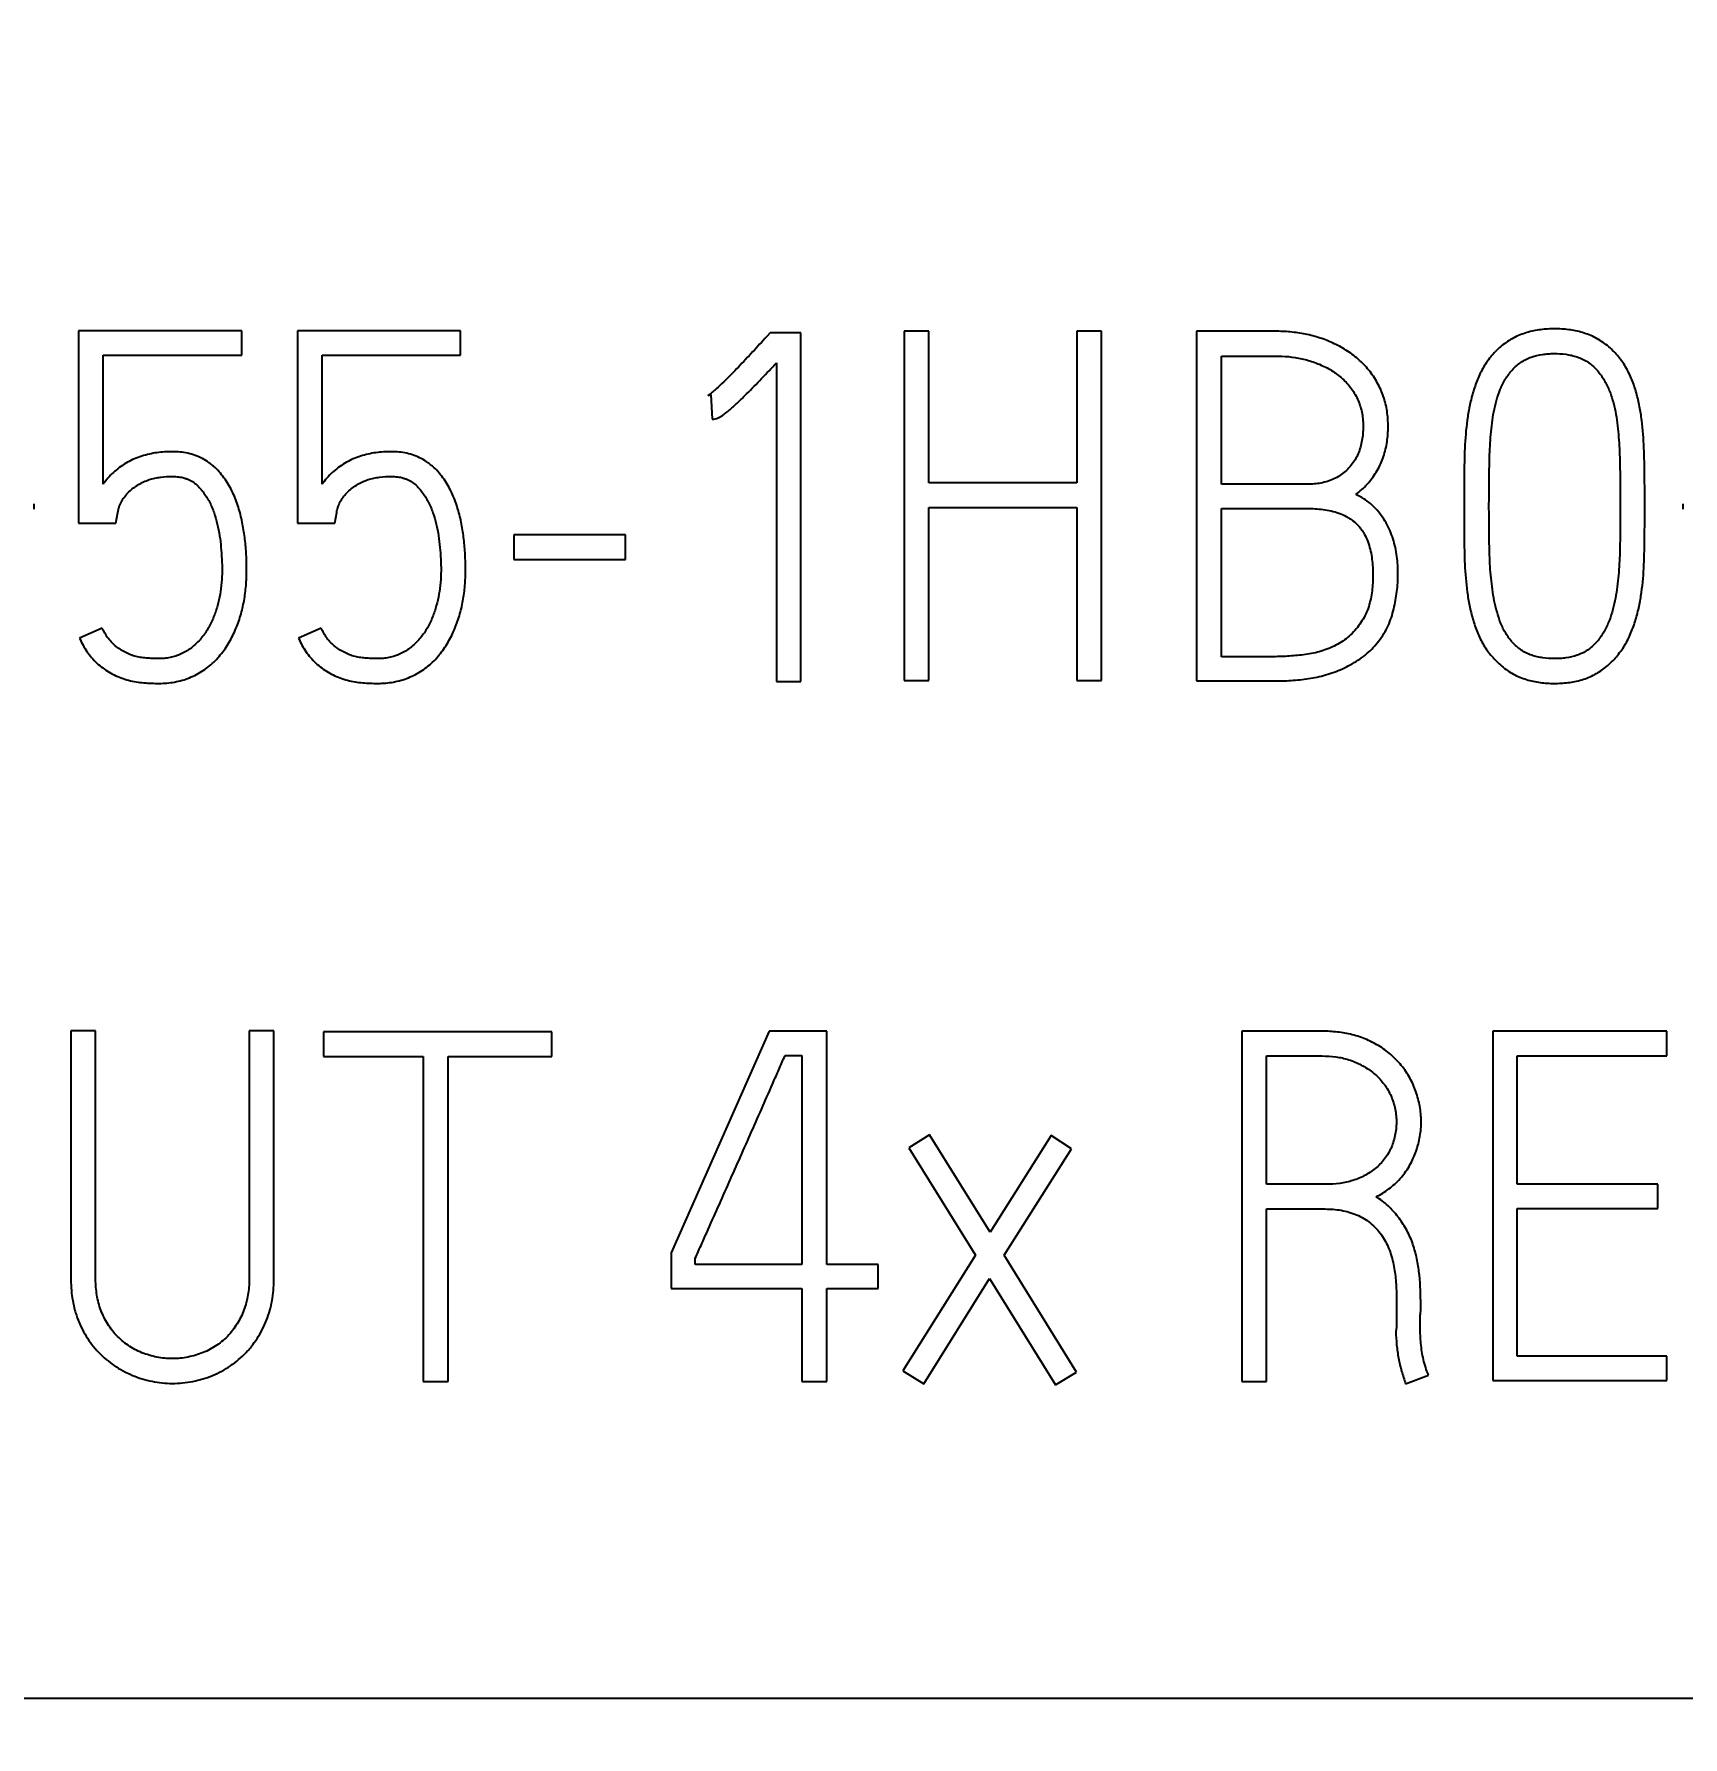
# Model space of a CAD drawing. Extents: x 0 to 420, y 0 to 297.
# Drawn here: x 130.28 to 137.81, y 165.87 to 173.65 of the extents above; entities that cross this region are included whole.
import ezdxf

# ---------------------------------------------------------------- set-up
doc = ezdxf.new("R2010")
doc.units = 0
doc.header["$LTSCALE"] = 23.1
for name, color, linetype in [('10000_FRONT', 7, 'CONTINUOUS'), ('10100_DIM_FRONT', 7, 'CONTINUOUS'), ('10500_FRONT_LABELING', 7, 'CONTINUOUS')]:
    doc.layers.add(name, color=color, linetype=linetype)
doc.styles.get("Standard").update_dxf_attribs({"font": 'txt', "width": 0.8})
doc.dimstyles.new('DIMSTYLE_1', dxfattribs={"dimtxt": 3.5, "dimasz": 3.5, "dimexe": 0.18, "dimexo": 0.0625, "dimgap": 0.09, "dimtad": 1, "dimtxsty": 'STANDARD', "dimcen": 0.09, "dimazin": 3, "dimtp": 0.05, "dimtm": 0.05, "dimtfac": 1, "dimtofl": 0, "dimtmove": 0, "dimatfit": 3, "dimtolj": 1})

# ---------------------------------------------------------------- blocks, each defined once
blk = doc.blocks.new('*D0')
at = {"layer": '10100_DIM_FRONT', "linetype": 'CONTINUOUS'}
for p, q in [((145.579763, 188.190376), (145.579763, 132.165384)), ((110.079763, 145.840376), (110.079763, 132.165384)), ((110.079763, 134.165384), (127.829763, 134.165384)), ((145.579763, 134.165384), (127.829763, 134.165384))]:
    blk.add_line(p, q, dxfattribs=at)
for points in [[(113.579763, 134.665384), (110.079763, 134.165384), (113.579763, 133.665384)], [(142.079763, 133.665384), (145.579763, 134.165384), (142.079763, 134.665384)]]:
    blk.add_solid(points, dxfattribs=at)
at = {"layer": '10100_DIM_FRONT', "linetype": 'CONTINUOUS', "width": 0.678571}
blk.add_text('35,5', height=3.5, dxfattribs=at).set_placement((123.999105, 135.040384))
blk = doc.blocks.new('*D1')
at = {"layer": '10100_DIM_FRONT', "linetype": 'CONTINUOUS'}
for p, q in [((145.5798, 188.1904), (145.5798, 123.9566)), ((102.0798, 147.7414), (102.0798, 123.9566)), ((102.0798, 125.9566), (123.8298, 125.9566)), ((145.5798, 125.9566), (123.8298, 125.9566))]:
    blk.add_line(p, q, dxfattribs=at)
for points in [[(105.5798, 126.4566), (102.0798, 125.9566), (105.5798, 125.4566)], [(142.0798, 125.4566), (145.5798, 125.9566), (142.0798, 126.4566)]]:
    blk.add_solid(points, dxfattribs=at)
at = {"layer": '10100_DIM_FRONT', "linetype": 'CONTINUOUS', "width": 0.696429}
blk.add_text('43,5', height=3.5, dxfattribs=at).set_placement((119.7965, 126.8316))

msp = doc.modelspace()

# ---------------------------------------------------------------- linework, layer by layer
at = {"layer": '10000_FRONT', "color": 7, "linetype": 'CONTINUOUS'}
msp.add_line((110.0798, 166.0439), (145.5798, 166.0439), dxfattribs=at)
at = {"layer": '10500_FRONT_LABELING', "color": 7, "linetype": 'CONTINUOUS'}
for p, q in [((130.4817, 172.2914), (130.4817, 171.4126)), ((131.2266, 172.2914), (130.4817, 172.2914)), ((131.2266, 172.1804), (131.2266, 172.2914)), ((131.4816, 172.2914), (131.4816, 171.4126)), ((132.2265, 172.2914), (131.4816, 172.2914)), ((132.2265, 172.1804), (132.2265, 172.2914)), ((133.6402, 172.2825), (133.6245, 172.2647)), ((133.7811, 172.2825), (133.6402, 172.2825)), ((133.7811, 170.6892), (133.7811, 172.2825)), ((134.2531, 172.2892), (134.2531, 170.6936)), ((134.3649, 172.2892), (134.2531, 172.2892)), ((134.3649, 171.5968), (134.3649, 172.2892)), ((135.0405, 172.2892), (135.0405, 171.5968)), ((135.1546, 172.2892), (135.0405, 172.2892)), ((135.1546, 170.6936), (135.1546, 172.2892)), ((135.5885, 172.2892), (135.5885, 170.6914)), ((135.9464, 172.2892), (135.5885, 172.2892)), ((130.5935, 171.5901), (130.5935, 172.1804)), ((130.5935, 172.1804), (131.2266, 172.1804)), ((131.5934, 171.5901), (131.5934, 172.1804)), ((131.5934, 172.1804), (132.2265, 172.1804)), ((135.7026, 171.5901), (135.7026, 172.176)), ((135.7026, 172.176), (135.9464, 172.176)), ((133.6693, 172.1449), (133.6693, 170.6892)), ((133.3561, 171.9962), (133.3695, 172.0007)), ((133.3695, 172.0007), (133.3762, 171.8875)), ((135.0405, 171.5968), (134.3649, 171.5968)), ((136.0941, 171.5901), (135.7026, 171.5901)), ((130.2781, 171.477), (130.2781, 171.5014)), ((134.3649, 170.6936), (134.3649, 171.4836)), ((134.3649, 171.4836), (135.0405, 171.4836)), ((135.0405, 171.4836), (135.0405, 170.6936)), ((135.7026, 170.8023), (135.7026, 171.4792)), ((135.7026, 171.4792), (136.0941, 171.4792)), ((136.8099, 171.5014), (136.8099, 171.477)), ((136.9239, 171.477), (136.9239, 171.5014)), ((137.5234, 171.5014), (137.5234, 171.477)), ((137.6353, 171.477), (137.6353, 171.5014)), ((137.8098, 171.5014), (137.8098, 171.477)), ((130.4817, 171.4126), (130.6517, 171.4126)), ((130.6517, 171.4126), (130.6606, 171.4614)), ((131.4816, 171.4126), (131.6516, 171.4126)), ((131.6516, 171.4126), (131.6605, 171.4614)), ((132.4703, 171.3593), (132.4703, 171.2462)), ((132.9803, 171.3593), (132.4703, 171.3593)), ((132.9803, 171.2462), (132.9803, 171.3593)), ((132.4703, 171.2462), (132.9803, 171.2462)), ((130.5891, 170.9333), (130.4862, 170.8867)), ((131.589, 170.9333), (131.4861, 170.8867)), ((135.9397, 170.8023), (135.7026, 170.8023)), ((133.6693, 170.6892), (133.7811, 170.6892)), ((134.2531, 170.6936), (134.3649, 170.6936)), ((135.0405, 170.6936), (135.1546, 170.6936)), ((135.5885, 170.6914), (135.9397, 170.6914)), ((130.4461, 169.0936), (130.4461, 167.9663)), ((130.559, 169.0936), (130.4461, 169.0936)), ((130.559, 167.9663), (130.559, 169.0936)), ((131.2611, 169.0936), (131.2611, 167.9663)), ((131.374, 169.0936), (131.2611, 169.0936)), ((131.374, 167.9663), (131.374, 169.0936)), ((131.5999, 169.0892), (131.5999, 168.976)), ((132.643, 169.0892), (131.5999, 169.0892)), ((132.643, 168.976), (132.643, 169.0892)), ((133.6352, 169.0914), (133.1879, 168.0794)), ((133.8988, 169.0914), (133.6352, 169.0914)), ((133.8988, 168.0262), (133.8988, 169.0914)), ((135.7946, 169.0914), (135.7946, 167.4914)), ((136.1622, 169.0914), (135.7946, 169.0914)), ((136.9418, 169.0914), (136.9418, 167.4958)), ((137.7369, 169.0914), (136.9418, 169.0914)), ((137.7369, 168.9782), (137.7369, 169.0914)), ((131.5999, 168.976), (132.0562, 168.976)), ((132.0562, 168.976), (132.0562, 167.4914)), ((132.1691, 167.4914), (132.1691, 168.976)), ((132.1691, 168.976), (132.643, 168.976)), ((133.7083, 168.9804), (133.7858, 168.9804)), ((133.7858, 168.9804), (133.7858, 168.0262)), ((135.9075, 168.3923), (135.9075, 168.9782)), ((135.9075, 168.9782), (136.1622, 168.9782)), ((137.0525, 168.3923), (137.0525, 168.9782)), ((137.0525, 168.9782), (137.7369, 168.9782)), ((134.3683, 168.6187), (134.2731, 168.5588)), ((134.6451, 168.1727), (134.3683, 168.6187)), ((134.9242, 168.6143), (134.6451, 168.1727)), ((135.0172, 168.5543), (134.9242, 168.6143)), ((134.2731, 168.5588), (134.5787, 168.0684)), ((134.7094, 168.0684), (135.0172, 168.5543)), ((136.1799, 168.3923), (135.9075, 168.3923)), ((137.6948, 168.3923), (137.0525, 168.3923)), ((137.6948, 168.2814), (137.6948, 168.3923)), ((135.9075, 167.4914), (135.9075, 168.2792)), ((135.9075, 168.2792), (136.1755, 168.2792)), ((137.0525, 167.6068), (137.0525, 168.2814)), ((137.0525, 168.2814), (137.6948, 168.2814)), ((133.1879, 168.0794), (133.1879, 167.9152)), ((133.2986, 168.0262), (133.2986, 168.055)), ((134.5787, 168.0684), (134.2465, 167.5402)), ((135.0394, 167.5335), (134.7094, 168.0684)), ((133.7858, 168.0262), (133.2986, 168.0262)), ((134.1335, 168.0262), (133.8988, 168.0262)), ((134.1335, 167.9152), (134.1335, 168.0262)), ((134.3417, 167.4803), (134.6429, 167.9618)), ((134.6429, 167.9618), (134.9441, 167.4758)), ((133.1879, 167.9152), (133.7858, 167.9152)), ((133.7858, 167.9152), (133.7858, 167.4914)), ((133.8988, 167.4914), (133.8988, 167.9152)), ((133.8988, 167.9152), (134.1335, 167.9152)), ((136.5011, 167.8797), (136.5011, 167.7399)), ((136.6118, 167.8132), (136.6118, 167.8575)), ((136.5011, 167.7399), (136.4988, 167.7199)), ((137.7369, 167.6068), (137.0525, 167.6068)), ((137.7369, 167.4958), (137.7369, 167.6068)), ((134.2465, 167.5402), (134.3417, 167.4803)), ((134.9441, 167.4758), (135.0394, 167.5335)), ((136.5431, 167.4803), (136.6472, 167.5202)), ((136.9418, 167.4958), (137.7369, 167.4958)), ((132.0562, 167.4914), (132.1691, 167.4914)), ((133.7858, 167.4914), (133.8988, 167.4914)), ((135.7946, 167.4914), (135.9075, 167.4914))]:
    msp.add_line(p, q, dxfattribs=at)
for points, knots in [([(133.6245, 172.2647), (133.614, 172.2529), (133.6032, 172.2413), (133.5817, 172.218), (133.571, 172.2063), (133.5387, 172.1715), (133.517, 172.1484), (133.4732, 172.1026), (133.4512, 172.0798), (133.4169, 172.0469), (133.4053, 172.0361), (133.3874, 172.0206), (133.3814, 172.0154), (133.3691, 172.0054), (133.3629, 172.0005), (133.3561, 171.9962)], [0, 0, 0, 0, 0.125, 0.125, 0.25, 0.25, 0.5, 0.5, 0.75, 0.75, 0.875, 0.875, 0.9375, 0.9375, 1, 1, 1, 1]), ([(136.3155, 171.5435), (136.3345, 171.5574), (136.3517, 171.5729), (136.3751, 171.5986), (136.3825, 171.6075), (136.3964, 171.6262), (136.403, 171.636), (136.4211, 171.6659), (136.4311, 171.6867), (136.443, 171.7194), (136.4465, 171.7306), (136.4524, 171.7533), (136.4548, 171.7647), (136.4606, 171.7989), (136.4626, 171.8219), (136.4633, 171.8567), (136.4631, 171.8683), (136.4619, 171.8916), (136.4609, 171.9032), (136.4564, 171.9377), (136.4515, 171.9601), (136.4412, 171.993), (136.4372, 172.0039), (136.4283, 172.0253), (136.4233, 172.036), (136.407, 172.0669), (136.3945, 172.0864), (136.3733, 172.1138), (136.3659, 172.1227), (136.3501, 172.1398), (136.3417, 172.148), (136.3158, 172.1716), (136.2974, 172.1857), (136.2683, 172.2047), (136.2583, 172.2107), (136.2379, 172.2221), (136.2275, 172.2274), (136.1959, 172.2423), (136.1744, 172.2508), (136.1306, 172.2652), (136.1083, 172.2712), (136.0628, 172.2805), (136.0395, 172.2838), (135.9931, 172.2881), (135.9698, 172.2892), (135.9464, 172.2892)], [0, 0, 0, 0, 0.0625, 0.0625, 0.09375, 0.09375, 0.125, 0.125, 0.1875, 0.1875, 0.21875, 0.21875, 0.25, 0.25, 0.3125, 0.3125, 0.34375, 0.34375, 0.375, 0.375, 0.4375, 0.4375, 0.46875, 0.46875, 0.5, 0.5, 0.5625, 0.5625, 0.59375, 0.59375, 0.625, 0.625, 0.6875, 0.6875, 0.71875, 0.71875, 0.75, 0.75, 0.8125, 0.8125, 0.875, 0.875, 0.9375, 0.9375, 1, 1, 1, 1]), ([(137.6353, 171.5014), (137.6353, 171.5437), (137.635, 171.5861), (137.6341, 171.6708), (137.6336, 171.7131), (137.6302, 171.7976), (137.6269, 171.8398), (137.619, 171.9027), (137.6158, 171.9237), (137.6078, 171.9654), (137.6029, 171.9862), (137.591, 172.0277), (137.5842, 172.0481), (137.5682, 172.0879), (137.5589, 172.1072), (137.5423, 172.1351), (137.5363, 172.1442), (137.5238, 172.1616), (137.5172, 172.1701), (137.4965, 172.1945), (137.4813, 172.2096), (137.4562, 172.2301), (137.4474, 172.2366), (137.4294, 172.2485), (137.4202, 172.2539), (137.3918, 172.2688), (137.3719, 172.2767), (137.3408, 172.286), (137.3303, 172.2887), (137.3092, 172.2931), (137.2986, 172.2949), (137.2667, 172.299), (137.2453, 172.3002), (137.2023, 172.3003), (137.1806, 172.299), (137.138, 172.2935), (137.1171, 172.2892), (137.0759, 172.2769), (137.0556, 172.2688), (137.0176, 172.2489), (136.9997, 172.237), (136.9746, 172.2166), (136.9665, 172.2093), (136.9512, 172.1942), (136.9439, 172.1863), (136.9301, 172.1699), (136.9235, 172.1615), (136.9109, 172.144), (136.905, 172.1349), (136.8884, 172.1071), (136.8792, 172.0878), (136.8632, 172.0483), (136.8564, 172.028), (136.8444, 171.9869), (136.8392, 171.966), (136.8307, 171.9241), (136.8273, 171.9032), (136.8186, 171.8401), (136.8151, 171.7979), (136.8115, 171.7134), (136.8111, 171.671), (136.8101, 171.5862), (136.8099, 171.5438), (136.8099, 171.5014)], [0, 0, 0, 0, 0.0625, 0.0625, 0.125, 0.125, 0.1875, 0.1875, 0.21875, 0.21875, 0.25, 0.25, 0.28125, 0.28125, 0.3125, 0.3125, 0.328125, 0.328125, 0.34375, 0.34375, 0.375, 0.375, 0.390625, 0.390625, 0.40625, 0.40625, 0.4375, 0.4375, 0.453125, 0.453125, 0.46875, 0.46875, 0.5, 0.5, 0.53125, 0.53125, 0.5625, 0.5625, 0.59375, 0.59375, 0.625, 0.625, 0.640625, 0.640625, 0.65625, 0.65625, 0.671875, 0.671875, 0.6875, 0.6875, 0.71875, 0.71875, 0.75, 0.75, 0.78125, 0.78125, 0.8125, 0.8125, 0.875, 0.875, 0.9375, 0.9375, 1, 1, 1, 1]), ([(135.9464, 172.176), (135.9879, 172.176), (136.0288, 172.1723), (136.0888, 172.1592), (136.1085, 172.1535), (136.1378, 172.143), (136.1475, 172.1391), (136.1665, 172.1307), (136.1758, 172.1262), (136.203, 172.1116), (136.2204, 172.1004), (136.245, 172.0811), (136.2529, 172.0743), (136.2679, 172.06), (136.275, 172.0525), (136.2883, 172.0368), (136.2946, 172.0285), (136.3062, 172.0113), (136.3116, 172.0023), (136.3261, 171.9749), (136.3337, 171.9557), (136.3417, 171.9257), (136.3439, 171.9154), (136.347, 171.8949), (136.348, 171.8846), (136.3491, 171.864), (136.3492, 171.8537), (136.3487, 171.8331), (136.348, 171.8228), (136.3457, 171.8022), (136.3441, 171.7919), (136.3399, 171.7716), (136.3347, 171.7516), (136.3272, 171.7323), (136.3185, 171.7134), (136.3135, 171.7042), (136.3023, 171.6868), (136.2962, 171.6785), (136.2827, 171.6628), (136.2753, 171.6553), (136.2519, 171.6347), (136.2346, 171.6233), (136.1967, 171.6057), (136.1768, 171.5996), (136.1461, 171.5937), (136.1357, 171.5923), (136.1149, 171.5905), (136.1045, 171.5901), (136.0941, 171.5901)], [0, 0, 0, 0, 0.125, 0.125, 0.1875, 0.1875, 0.21875, 0.21875, 0.25, 0.25, 0.3125, 0.3125, 0.34375, 0.34375, 0.375, 0.375, 0.40625, 0.40625, 0.4375, 0.4375, 0.5, 0.5, 0.53125, 0.53125, 0.5625, 0.5625, 0.59375, 0.59375, 0.625, 0.625, 0.65625, 0.65625, 0.6875, 0.71875, 0.71875, 0.75, 0.75, 0.78125, 0.78125, 0.8125, 0.8125, 0.875, 0.875, 0.9375, 0.9375, 0.96875, 0.96875, 1, 1, 1, 1]), ([(136.9239, 171.5014), (136.9239, 171.5365), (136.9241, 171.5716), (136.9249, 171.6418), (136.9254, 171.6769), (136.927, 171.7295), (136.9277, 171.747), (136.9297, 171.7821), (136.9309, 171.7996), (136.934, 171.8346), (136.9357, 171.8521), (136.9401, 171.887), (136.9427, 171.9044), (136.9492, 171.9388), (136.9531, 171.9558), (136.9625, 171.9894), (136.9678, 172.006), (136.9777, 172.0304), (136.9813, 172.0384), (136.9892, 172.0543), (136.9935, 172.0621), (137.0075, 172.0847), (137.018, 172.0989), (137.036, 172.1186), (137.0423, 172.1249), (137.0556, 172.1366), (137.0625, 172.1421), (137.0769, 172.152), (137.0845, 172.1565), (137.1004, 172.1645), (137.1087, 172.168), (137.1338, 172.1768), (137.151, 172.1807), (137.1773, 172.1846), (137.1862, 172.1855), (137.204, 172.1867), (137.2128, 172.187), (137.2393, 172.1871), (137.2569, 172.1862), (137.2831, 172.1826), (137.2918, 172.1811), (137.3091, 172.1771), (137.3178, 172.1747), (137.3431, 172.1662), (137.3592, 172.1587), (137.3818, 172.1442), (137.3891, 172.1388), (137.4026, 172.1273), (137.4089, 172.1212), (137.4208, 172.108), (137.4263, 172.101), (137.4369, 172.0865), (137.4419, 172.0791), (137.4559, 172.0566), (137.4639, 172.0408), (137.4777, 172.0082), (137.4836, 171.9913), (137.4936, 171.9572), (137.4977, 171.9401), (137.5045, 171.9056), (137.5071, 171.8882), (137.5115, 171.8534), (137.5133, 171.8359), (137.5163, 171.8009), (137.5176, 171.7834), (137.5196, 171.7483), (137.5203, 171.7306), (137.5219, 171.6777), (137.5224, 171.6425), (137.5232, 171.5719), (137.5234, 171.5366), (137.5234, 171.5014)], [0, 0, 0, 0, 0.0625, 0.0625, 0.125, 0.125, 0.15625, 0.15625, 0.1875, 0.1875, 0.21875, 0.21875, 0.25, 0.25, 0.28125, 0.28125, 0.3125, 0.3125, 0.328125, 0.328125, 0.34375, 0.34375, 0.375, 0.375, 0.390625, 0.390625, 0.40625, 0.40625, 0.421875, 0.421875, 0.4375, 0.4375, 0.46875, 0.46875, 0.484375, 0.484375, 0.5, 0.5, 0.53125, 0.53125, 0.546875, 0.546875, 0.5625, 0.5625, 0.59375, 0.59375, 0.609375, 0.609375, 0.625, 0.625, 0.640625, 0.640625, 0.65625, 0.65625, 0.6875, 0.6875, 0.71875, 0.71875, 0.75, 0.75, 0.78125, 0.78125, 0.8125, 0.8125, 0.84375, 0.84375, 0.875, 0.875, 0.9375, 0.9375, 1, 1, 1, 1]), ([(133.3762, 171.8875), (133.3804, 171.8875), (133.3845, 171.8882), (133.3926, 171.8899), (133.3966, 171.8908), (133.4045, 171.8937), (133.4082, 171.8955), (133.4153, 171.8995), (133.4188, 171.9018), (133.429, 171.9088), (133.4355, 171.9138), (133.4484, 171.9241), (133.4547, 171.9294), (133.4732, 171.9456), (133.4853, 171.9568), (133.5091, 171.9795), (133.5209, 171.991), (133.5558, 172.0258), (133.5787, 172.0494), (133.6242, 172.097), (133.6468, 172.1209), (133.6693, 172.1449)], [0, 0, 0, 0, 0.03125, 0.03125, 0.0625, 0.0625, 0.09375, 0.09375, 0.125, 0.125, 0.1875, 0.1875, 0.25, 0.25, 0.375, 0.375, 0.5, 0.5, 0.75, 0.75, 1, 1, 1, 1]), ([(130.4862, 170.8867), (130.4961, 170.8655), (130.507, 170.8451), (130.5263, 170.8164), (130.5332, 170.8072), (130.5483, 170.7896), (130.5564, 170.7812), (130.5738, 170.7653), (130.5828, 170.7579), (130.6016, 170.7442), (130.6112, 170.7377), (130.6311, 170.7257), (130.6414, 170.7202), (130.6627, 170.7104), (130.6737, 170.7061), (130.6959, 170.6987), (130.7072, 170.6955), (130.7298, 170.6899), (130.7413, 170.6876), (130.7645, 170.6844), (130.7763, 170.6834), (130.7998, 170.6819), (130.8116, 170.6813), (130.8351, 170.6804), (130.8468, 170.6801), (130.8702, 170.6807), (130.8819, 170.6815), (130.9053, 170.6841), (130.917, 170.6859), (130.9403, 170.6908), (130.9518, 170.6938), (130.9855, 170.7044), (131.0071, 170.7137), (131.0381, 170.731), (131.0483, 170.7373), (131.0676, 170.7509), (131.0769, 170.7581), (131.0947, 170.7735), (131.1032, 170.7816), (131.1194, 170.7988), (131.1272, 170.8078), (131.1492, 170.8357), (131.1621, 170.8554), (131.1849, 170.8963), (131.1949, 170.9176), (131.208, 170.9505), (131.2121, 170.9617), (131.2195, 170.984), (131.2228, 170.9953), (131.2319, 171.0292), (131.2366, 171.052), (131.2437, 171.0983), (131.2461, 171.1216), (131.2487, 171.1687), (131.2491, 171.1923), (131.2487, 171.2393), (131.247, 171.2861), (131.2424, 171.3327), (131.2362, 171.3792), (131.2323, 171.4023), (131.2223, 171.4484), (131.2161, 171.4714), (131.2012, 171.5162), (131.1925, 171.5381), (131.1768, 171.57), (131.1711, 171.5804), (131.159, 171.6007), (131.1526, 171.6105), (131.1319, 171.6389), (131.1163, 171.6565), (131.0939, 171.676), (131.0892, 171.6798), (131.0798, 171.687), (131.0749, 171.6905), (131.0602, 171.7003), (131.0499, 171.7061), (131.0286, 171.7164), (131.0174, 171.721), (130.9948, 171.7283), (130.9833, 171.7311), (130.96, 171.7354), (130.9482, 171.7369), (130.9245, 171.7386), (130.9126, 171.739), (130.8889, 171.7386), (130.8771, 171.738), (130.8537, 171.7361), (130.842, 171.7348), (130.8187, 171.7311), (130.8072, 171.7288), (130.7841, 171.7231), (130.7726, 171.7198), (130.7501, 171.7121), (130.7391, 171.7077), (130.7177, 171.6977), (130.7073, 171.6921), (130.6871, 171.6799), (130.6772, 171.6733), (130.658, 171.659), (130.649, 171.6514), (130.6317, 171.6353), (130.6234, 171.6269), (130.6078, 171.6092), (130.6004, 171.5999), (130.5935, 171.5901)], [0, 0, 0, 0, 0.03125, 0.03125, 0.046875, 0.046875, 0.0625, 0.0625, 0.078125, 0.078125, 0.09375, 0.09375, 0.109375, 0.109375, 0.125, 0.125, 0.140625, 0.140625, 0.15625, 0.15625, 0.171875, 0.171875, 0.1875, 0.1875, 0.203125, 0.203125, 0.21875, 0.21875, 0.234375, 0.234375, 0.25, 0.25, 0.28125, 0.28125, 0.296875, 0.296875, 0.3125, 0.3125, 0.328125, 0.328125, 0.34375, 0.34375, 0.375, 0.375, 0.40625, 0.40625, 0.421875, 0.421875, 0.4375, 0.4375, 0.46875, 0.46875, 0.5, 0.5, 0.53125, 0.53125, 0.5625, 0.59375, 0.59375, 0.625, 0.625, 0.65625, 0.65625, 0.6875, 0.6875, 0.703125, 0.703125, 0.71875, 0.71875, 0.75, 0.75, 0.757812, 0.757812, 0.765625, 0.765625, 0.78125, 0.78125, 0.796875, 0.796875, 0.8125, 0.8125, 0.828125, 0.828125, 0.84375, 0.84375, 0.859375, 0.859375, 0.875, 0.875, 0.890625, 0.890625, 0.90625, 0.90625, 0.921875, 0.921875, 0.9375, 0.9375, 0.953125, 0.953125, 0.96875, 0.96875, 0.984375, 0.984375, 1, 1, 1, 1]), ([(131.4861, 170.8867), (131.4959, 170.8655), (131.5069, 170.8451), (131.5262, 170.8164), (131.5331, 170.8072), (131.5482, 170.7896), (131.5563, 170.7812), (131.5737, 170.7653), (131.5827, 170.7579), (131.6015, 170.7442), (131.6111, 170.7377), (131.631, 170.7257), (131.6413, 170.7202), (131.6626, 170.7104), (131.6736, 170.7061), (131.6958, 170.6987), (131.7071, 170.6955), (131.7297, 170.6899), (131.7412, 170.6876), (131.7644, 170.6844), (131.7762, 170.6834), (131.7997, 170.6819), (131.8115, 170.6813), (131.835, 170.6804), (131.8467, 170.6801), (131.8701, 170.6807), (131.8818, 170.6815), (131.9052, 170.6841), (131.9169, 170.6859), (131.9401, 170.6908), (131.9516, 170.6938), (131.9854, 170.7044), (132.007, 170.7137), (132.038, 170.731), (132.0482, 170.7373), (132.0675, 170.7509), (132.0768, 170.7581), (132.0946, 170.7735), (132.1031, 170.7816), (132.1193, 170.7988), (132.1271, 170.8078), (132.1491, 170.8357), (132.162, 170.8554), (132.1848, 170.8963), (132.1948, 170.9176), (132.2079, 170.9505), (132.212, 170.9617), (132.2194, 170.984), (132.2227, 170.9953), (132.2318, 171.0292), (132.2365, 171.052), (132.2436, 171.0983), (132.246, 171.1216), (132.2486, 171.1687), (132.249, 171.1923), (132.2486, 171.2393), (132.2469, 171.2861), (132.2423, 171.3327), (132.2361, 171.3792), (132.2322, 171.4023), (132.2222, 171.4484), (132.216, 171.4714), (132.2011, 171.5162), (132.1924, 171.5381), (132.1767, 171.57), (132.171, 171.5804), (132.1589, 171.6007), (132.1525, 171.6105), (132.1318, 171.6389), (132.1162, 171.6565), (132.0938, 171.676), (132.0891, 171.6798), (132.0797, 171.687), (132.0748, 171.6905), (132.06, 171.7003), (132.0498, 171.7061), (132.0285, 171.7164), (132.0173, 171.721), (131.9947, 171.7283), (131.9832, 171.7311), (131.9599, 171.7354), (131.9481, 171.7369), (131.9244, 171.7386), (131.9124, 171.739), (131.8888, 171.7386), (131.877, 171.738), (131.8536, 171.7361), (131.8419, 171.7348), (131.8186, 171.7311), (131.807, 171.7288), (131.784, 171.7231), (131.7725, 171.7198), (131.75, 171.7121), (131.739, 171.7077), (131.7176, 171.6977), (131.7072, 171.6921), (131.687, 171.6799), (131.6771, 171.6733), (131.6579, 171.659), (131.6489, 171.6514), (131.6316, 171.6353), (131.6233, 171.6269), (131.6077, 171.6092), (131.6003, 171.5999), (131.5934, 171.5901)], [0, 0, 0, 0, 0.03125, 0.03125, 0.046875, 0.046875, 0.0625, 0.0625, 0.078125, 0.078125, 0.09375, 0.09375, 0.109375, 0.109375, 0.125, 0.125, 0.140625, 0.140625, 0.15625, 0.15625, 0.171875, 0.171875, 0.1875, 0.1875, 0.203125, 0.203125, 0.21875, 0.21875, 0.234375, 0.234375, 0.25, 0.25, 0.28125, 0.28125, 0.296875, 0.296875, 0.3125, 0.3125, 0.328125, 0.328125, 0.34375, 0.34375, 0.375, 0.375, 0.40625, 0.40625, 0.421875, 0.421875, 0.4375, 0.4375, 0.46875, 0.46875, 0.5, 0.5, 0.53125, 0.53125, 0.5625, 0.59375, 0.59375, 0.625, 0.625, 0.65625, 0.65625, 0.6875, 0.6875, 0.703125, 0.703125, 0.71875, 0.71875, 0.75, 0.75, 0.757812, 0.757812, 0.765625, 0.765625, 0.78125, 0.78125, 0.796875, 0.796875, 0.8125, 0.8125, 0.828125, 0.828125, 0.84375, 0.84375, 0.859375, 0.859375, 0.875, 0.875, 0.890625, 0.890625, 0.90625, 0.90625, 0.921875, 0.921875, 0.9375, 0.9375, 0.953125, 0.953125, 0.96875, 0.96875, 0.984375, 0.984375, 1, 1, 1, 1]), ([(130.6606, 171.4614), (130.661, 171.4661), (130.6621, 171.4705), (130.6647, 171.4792), (130.6661, 171.4836), (130.6705, 171.4965), (130.6741, 171.505), (130.683, 171.5207), (130.6882, 171.5281), (130.6993, 171.5424), (130.7053, 171.5493), (130.7181, 171.562), (130.7249, 171.5679), (130.7395, 171.5787), (130.7471, 171.5837), (130.7704, 171.5976), (130.7866, 171.6054), (130.8123, 171.614), (130.8212, 171.6163), (130.839, 171.6201), (130.8479, 171.6215), (130.8747, 171.6248), (130.8927, 171.6259), (130.9198, 171.6255), (130.9289, 171.625), (130.947, 171.6228), (130.9559, 171.6211), (130.9689, 171.6173), (130.9732, 171.6159), (130.9817, 171.6126), (130.9859, 171.6107), (130.9981, 171.6046), (131.0057, 171.5997), (131.0199, 171.5887), (131.0266, 171.5825), (131.0391, 171.5692), (131.0449, 171.5623), (131.0556, 171.5478), (131.0607, 171.5404), (131.0703, 171.5251), (131.0748, 171.5172), (131.0873, 171.4931), (131.0942, 171.4765), (131.106, 171.4427), (131.1109, 171.4255), (131.1195, 171.3906), (131.1231, 171.3729), (131.1285, 171.3373), (131.1304, 171.3195), (131.1335, 171.2839), (131.1347, 171.2661), (131.1366, 171.2304), (131.1372, 171.2126), (131.137, 171.1769), (131.1362, 171.159), (131.1331, 171.1231), (131.1307, 171.1051), (131.1244, 171.0697), (131.1204, 171.0522), (131.1108, 171.0176), (131.1051, 171.0005), (131.0916, 170.9669), (131.0838, 170.9506), (131.0662, 170.9193), (131.0563, 170.9043), (131.0393, 170.8831), (131.0333, 170.8762), (131.0206, 170.8633), (131.0074, 170.8511), (130.9931, 170.8402), (130.9782, 170.8299), (130.9704, 170.8252), (130.9464, 170.8123), (130.9297, 170.8058), (130.9037, 170.799), (130.8948, 170.7973), (130.8767, 170.7948), (130.8677, 170.7941), (130.8496, 170.7933), (130.8406, 170.7934), (130.8227, 170.7939), (130.8137, 170.7944), (130.7957, 170.7956), (130.7867, 170.7963), (130.7688, 170.7984), (130.7598, 170.7998), (130.7333, 170.8056), (130.7163, 170.8115), (130.692, 170.8232), (130.684, 170.8276), (130.6688, 170.8373), (130.6615, 170.8425), (130.6474, 170.8537), (130.6407, 170.8596), (130.628, 170.8725), (130.6221, 170.8794), (130.6059, 170.9012), (130.597, 170.9169), (130.5891, 170.9333)], [0, 0, 0, 0, 0.007812, 0.007812, 0.015625, 0.015625, 0.03125, 0.03125, 0.046875, 0.046875, 0.0625, 0.0625, 0.078125, 0.078125, 0.09375, 0.09375, 0.125, 0.125, 0.140625, 0.140625, 0.15625, 0.15625, 0.1875, 0.1875, 0.203125, 0.203125, 0.21875, 0.21875, 0.226562, 0.226562, 0.234375, 0.234375, 0.25, 0.25, 0.265625, 0.265625, 0.28125, 0.28125, 0.296875, 0.296875, 0.3125, 0.3125, 0.34375, 0.34375, 0.375, 0.375, 0.40625, 0.40625, 0.4375, 0.4375, 0.46875, 0.46875, 0.5, 0.5, 0.53125, 0.53125, 0.5625, 0.5625, 0.59375, 0.59375, 0.625, 0.625, 0.65625, 0.65625, 0.6875, 0.6875, 0.703125, 0.703125, 0.71875, 0.734375, 0.734375, 0.75, 0.75, 0.78125, 0.78125, 0.796875, 0.796875, 0.8125, 0.8125, 0.828125, 0.828125, 0.84375, 0.84375, 0.859375, 0.859375, 0.875, 0.875, 0.90625, 0.90625, 0.921875, 0.921875, 0.9375, 0.9375, 0.953125, 0.953125, 0.96875, 0.96875, 1, 1, 1, 1]), ([(131.6605, 171.4614), (131.6609, 171.4661), (131.662, 171.4705), (131.6646, 171.4792), (131.666, 171.4836), (131.6704, 171.4965), (131.674, 171.505), (131.6828, 171.5207), (131.6881, 171.5281), (131.6992, 171.5424), (131.7052, 171.5493), (131.718, 171.562), (131.7248, 171.5679), (131.7394, 171.5787), (131.747, 171.5837), (131.7703, 171.5976), (131.7865, 171.6054), (131.8122, 171.614), (131.8211, 171.6163), (131.8389, 171.6201), (131.8478, 171.6215), (131.8746, 171.6248), (131.8926, 171.6259), (131.9197, 171.6255), (131.9288, 171.625), (131.9469, 171.6228), (131.9558, 171.6211), (131.9688, 171.6173), (131.9731, 171.6159), (131.9816, 171.6126), (131.9858, 171.6107), (131.998, 171.6046), (132.0056, 171.5997), (132.0198, 171.5887), (132.0265, 171.5825), (132.039, 171.5692), (132.0447, 171.5623), (132.0555, 171.5478), (132.0606, 171.5404), (132.0702, 171.5251), (132.0747, 171.5172), (132.0872, 171.4931), (132.0941, 171.4765), (132.1059, 171.4427), (132.1108, 171.4255), (132.1194, 171.3906), (132.123, 171.3729), (132.1284, 171.3373), (132.1303, 171.3195), (132.1334, 171.2839), (132.1346, 171.2661), (132.1365, 171.2304), (132.1371, 171.2126), (132.1369, 171.1769), (132.1361, 171.159), (132.133, 171.1231), (132.1306, 171.1051), (132.1243, 171.0697), (132.1203, 171.0522), (132.1107, 171.0176), (132.105, 171.0005), (132.0915, 170.9669), (132.0837, 170.9506), (132.0661, 170.9193), (132.0562, 170.9043), (132.0392, 170.8831), (132.0332, 170.8762), (132.0205, 170.8633), (132.0073, 170.8511), (131.993, 170.8402), (131.9781, 170.8299), (131.9703, 170.8252), (131.9463, 170.8123), (131.9296, 170.8058), (131.9035, 170.799), (131.8947, 170.7973), (131.8766, 170.7948), (131.8676, 170.7941), (131.8495, 170.7933), (131.8405, 170.7934), (131.8226, 170.7939), (131.8136, 170.7944), (131.7956, 170.7956), (131.7866, 170.7963), (131.7687, 170.7984), (131.7597, 170.7998), (131.7332, 170.8056), (131.7162, 170.8115), (131.6919, 170.8232), (131.6839, 170.8276), (131.6687, 170.8373), (131.6614, 170.8425), (131.6473, 170.8537), (131.6406, 170.8596), (131.6279, 170.8725), (131.622, 170.8794), (131.6058, 170.9012), (131.5969, 170.9169), (131.589, 170.9333)], [0, 0, 0, 0, 0.007812, 0.007812, 0.015625, 0.015625, 0.03125, 0.03125, 0.046875, 0.046875, 0.0625, 0.0625, 0.078125, 0.078125, 0.09375, 0.09375, 0.125, 0.125, 0.140625, 0.140625, 0.15625, 0.15625, 0.1875, 0.1875, 0.203125, 0.203125, 0.21875, 0.21875, 0.226562, 0.226562, 0.234375, 0.234375, 0.25, 0.25, 0.265625, 0.265625, 0.28125, 0.28125, 0.296875, 0.296875, 0.3125, 0.3125, 0.34375, 0.34375, 0.375, 0.375, 0.40625, 0.40625, 0.4375, 0.4375, 0.46875, 0.46875, 0.5, 0.5, 0.53125, 0.53125, 0.5625, 0.5625, 0.59375, 0.59375, 0.625, 0.625, 0.65625, 0.65625, 0.6875, 0.6875, 0.703125, 0.703125, 0.71875, 0.734375, 0.734375, 0.75, 0.75, 0.78125, 0.78125, 0.796875, 0.796875, 0.8125, 0.8125, 0.828125, 0.828125, 0.84375, 0.84375, 0.859375, 0.859375, 0.875, 0.875, 0.90625, 0.90625, 0.921875, 0.921875, 0.9375, 0.9375, 0.953125, 0.953125, 0.96875, 0.96875, 1, 1, 1, 1]), ([(135.9397, 170.6914), (135.9666, 170.6914), (135.9935, 170.6921), (136.0468, 170.6957), (136.0733, 170.6983), (136.1259, 170.7064), (136.152, 170.7119), (136.1907, 170.7229), (136.2036, 170.727), (136.2291, 170.7363), (136.2417, 170.7415), (136.2663, 170.7527), (136.2784, 170.7587), (136.3021, 170.7717), (136.3137, 170.7785), (136.3363, 170.7934), (136.3474, 170.8013), (136.3685, 170.8184), (136.3786, 170.8274), (136.407, 170.8559), (136.4238, 170.8768), (136.4458, 170.9109), (136.4526, 170.9227), (136.4648, 170.9469), (136.47, 170.9593), (136.4792, 170.9845), (136.4831, 170.9974), (136.49, 171.0235), (136.4929, 171.0368), (136.5005, 171.0766), (136.5043, 171.1032), (136.5072, 171.1433), (136.5077, 171.1566), (136.508, 171.1834), (136.5078, 171.1968), (136.5067, 171.2236), (136.5057, 171.237), (136.5027, 171.2639), (136.5007, 171.2774), (136.493, 171.3172), (136.4857, 171.3431), (136.4706, 171.3808), (136.4648, 171.3932), (136.4521, 171.4171), (136.4383, 171.4401), (136.4218, 171.4613), (136.404, 171.4815), (136.3944, 171.4911), (136.3634, 171.5178), (136.3406, 171.5324), (136.3155, 171.5435)], [0, 0, 0, 0, 0.0625, 0.0625, 0.125, 0.125, 0.1875, 0.1875, 0.21875, 0.21875, 0.25, 0.25, 0.28125, 0.28125, 0.3125, 0.3125, 0.34375, 0.34375, 0.375, 0.375, 0.4375, 0.4375, 0.46875, 0.46875, 0.5, 0.5, 0.53125, 0.53125, 0.5625, 0.5625, 0.625, 0.625, 0.65625, 0.65625, 0.6875, 0.6875, 0.71875, 0.71875, 0.75, 0.75, 0.8125, 0.8125, 0.84375, 0.84375, 0.875, 0.90625, 0.90625, 0.9375, 0.9375, 1, 1, 1, 1]), ([(136.0941, 171.4792), (136.1185, 171.4792), (136.1428, 171.4779), (136.1789, 171.473), (136.1908, 171.4709), (136.2146, 171.4655), (136.2265, 171.4621), (136.2495, 171.4539), (136.2607, 171.4491), (136.2769, 171.4405), (136.2821, 171.4374), (136.2925, 171.4308), (136.2975, 171.4272), (136.3121, 171.4161), (136.3209, 171.4078), (136.3329, 171.3942), (136.3367, 171.3894), (136.344, 171.3795), (136.3474, 171.3743), (136.3632, 171.3482), (136.3722, 171.3256), (136.3853, 171.2783), (136.3892, 171.2543), (136.3936, 171.2061), (136.3942, 171.1818), (136.3929, 171.133), (136.3909, 171.1088), (136.3851, 171.073), (136.3827, 171.0612), (136.3765, 171.0376), (136.3728, 171.0259), (136.3594, 170.9918), (136.3478, 170.9705), (136.3266, 170.9408), (136.3189, 170.9311), (136.3027, 170.9129), (136.2942, 170.9043), (136.276, 170.8882), (136.2664, 170.8808), (136.2462, 170.8672), (136.2356, 170.8609), (136.214, 170.8495), (136.2029, 170.8445), (136.1805, 170.8353), (136.1691, 170.8312), (136.1458, 170.8241), (136.134, 170.8211), (136.1099, 170.8161), (136.0979, 170.8141), (136.0737, 170.8107), (136.0616, 170.8093), (136.0373, 170.8069), (136.0251, 170.8059), (135.9886, 170.8033), (135.9642, 170.8023), (135.9397, 170.8023)], [0, 0, 0, 0, 0.0625, 0.0625, 0.09375, 0.09375, 0.125, 0.125, 0.15625, 0.15625, 0.171875, 0.171875, 0.1875, 0.1875, 0.21875, 0.21875, 0.234375, 0.234375, 0.25, 0.25, 0.3125, 0.3125, 0.375, 0.375, 0.4375, 0.4375, 0.5, 0.5, 0.53125, 0.53125, 0.5625, 0.5625, 0.625, 0.625, 0.65625, 0.65625, 0.6875, 0.6875, 0.71875, 0.71875, 0.75, 0.75, 0.78125, 0.78125, 0.8125, 0.8125, 0.84375, 0.84375, 0.875, 0.875, 0.90625, 0.90625, 0.9375, 0.9375, 1, 1, 1, 1]), ([(136.8099, 171.477), (136.8099, 171.4348), (136.8101, 171.3926), (136.8111, 171.3083), (136.8115, 171.2662), (136.8151, 171.1821), (136.8187, 171.1402), (136.8272, 171.0776), (136.8307, 171.0568), (136.8391, 171.0153), (136.8441, 170.9946), (136.8561, 170.9534), (136.8629, 170.9331), (136.8789, 170.8935), (136.8881, 170.8743), (136.9047, 170.8466), (136.9107, 170.8376), (136.9234, 170.8203), (136.9301, 170.812), (136.9441, 170.796), (136.9514, 170.7882), (136.9666, 170.7733), (136.9745, 170.7661), (136.9909, 170.7524), (136.9995, 170.7457), (137.0171, 170.7335), (137.0262, 170.7278), (137.0542, 170.7125), (137.074, 170.7045), (137.1153, 170.6918), (137.1362, 170.6874), (137.1784, 170.6817), (137.1997, 170.6804), (137.2318, 170.6802), (137.2426, 170.6805), (137.264, 170.6817), (137.2746, 170.6827), (137.3062, 170.6867), (137.327, 170.6909), (137.3575, 170.7), (137.3676, 170.7035), (137.3876, 170.7115), (137.3974, 170.7161), (137.4258, 170.7312), (137.4434, 170.7432), (137.4681, 170.7636), (137.4761, 170.7709), (137.4914, 170.786), (137.4987, 170.7939), (137.5195, 170.8183), (137.5321, 170.8355), (137.5489, 170.8631), (137.5541, 170.8725), (137.5637, 170.8916), (137.5682, 170.9013), (137.5806, 170.9307), (137.5876, 170.9507), (137.6, 170.9914), (137.6052, 171.0121), (137.614, 171.054), (137.6175, 171.075), (137.6263, 171.1381), (137.6299, 171.1803), (137.6336, 171.265), (137.634, 171.3073), (137.635, 171.3921), (137.6353, 171.4345), (137.6353, 171.477)], [0, 0, 0, 0, 0.0625, 0.0625, 0.125, 0.125, 0.1875, 0.1875, 0.21875, 0.21875, 0.25, 0.25, 0.28125, 0.28125, 0.3125, 0.3125, 0.328125, 0.328125, 0.34375, 0.34375, 0.359375, 0.359375, 0.375, 0.375, 0.390625, 0.390625, 0.40625, 0.40625, 0.4375, 0.4375, 0.46875, 0.46875, 0.5, 0.5, 0.515625, 0.515625, 0.53125, 0.53125, 0.5625, 0.5625, 0.578125, 0.578125, 0.59375, 0.59375, 0.625, 0.625, 0.640625, 0.640625, 0.65625, 0.65625, 0.6875, 0.6875, 0.703125, 0.703125, 0.71875, 0.71875, 0.75, 0.75, 0.78125, 0.78125, 0.8125, 0.8125, 0.875, 0.875, 0.9375, 0.9375, 1, 1, 1, 1]), ([(137.5234, 171.477), (137.5234, 171.4418), (137.5232, 171.4067), (137.5224, 171.3365), (137.5219, 171.3014), (137.5202, 171.2487), (137.5194, 171.2312), (137.5172, 171.1962), (137.5158, 171.1787), (137.5106, 171.1265), (137.5061, 171.0918), (137.4953, 171.0403), (137.4911, 171.0231), (137.4812, 170.9893), (137.4755, 170.9727), (137.4655, 170.9483), (137.4619, 170.9403), (137.454, 170.9245), (137.4496, 170.9168), (137.4404, 170.9018), (137.4355, 170.8945), (137.4251, 170.8804), (137.4196, 170.8736), (137.4078, 170.8605), (137.4015, 170.8542), (137.3882, 170.8426), (137.3812, 170.8373), (137.3667, 170.8275), (137.3591, 170.8231), (137.3432, 170.8152), (137.3349, 170.8118), (137.31, 170.8032), (137.2929, 170.7994), (137.2667, 170.7957), (137.2578, 170.7948), (137.2402, 170.7937), (137.2315, 170.7934), (137.2052, 170.7935), (137.179, 170.795), (137.1531, 170.7998), (137.1359, 170.8037), (137.1273, 170.8062), (137.1022, 170.8148), (137.0863, 170.8224), (137.0641, 170.8371), (137.057, 170.8426), (137.0437, 170.8542), (137.0375, 170.8604), (137.0257, 170.8735), (137.0202, 170.8804), (137.0097, 170.8947), (137.0048, 170.9021), (136.9912, 170.9247), (136.9836, 170.9405), (136.9707, 170.9733), (136.9652, 170.9902), (136.9558, 171.0241), (136.9517, 171.0411), (136.9413, 171.0924), (136.9367, 171.127), (136.9316, 171.1791), (136.9302, 171.1965), (136.928, 171.2314), (136.9272, 171.2489), (136.9255, 171.3015), (136.925, 171.3366), (136.9242, 171.4068), (136.9239, 171.4419), (136.9239, 171.477)], [0, 0, 0, 0, 0.0625, 0.0625, 0.125, 0.125, 0.15625, 0.15625, 0.1875, 0.1875, 0.25, 0.25, 0.28125, 0.28125, 0.3125, 0.3125, 0.328125, 0.328125, 0.34375, 0.34375, 0.359375, 0.359375, 0.375, 0.375, 0.390625, 0.390625, 0.40625, 0.40625, 0.421875, 0.421875, 0.4375, 0.4375, 0.46875, 0.46875, 0.484375, 0.484375, 0.5, 0.5, 0.53125, 0.546875, 0.546875, 0.5625, 0.5625, 0.59375, 0.59375, 0.609375, 0.609375, 0.625, 0.625, 0.640625, 0.640625, 0.65625, 0.65625, 0.6875, 0.6875, 0.71875, 0.71875, 0.75, 0.75, 0.8125, 0.8125, 0.84375, 0.84375, 0.875, 0.875, 0.9375, 0.9375, 1, 1, 1, 1]), ([(136.408, 168.3346), (136.4287, 168.3454), (136.4483, 168.3575), (136.4759, 168.3782), (136.4848, 168.3855), (136.502, 168.401), (136.5103, 168.4092), (136.5336, 168.435), (136.5469, 168.4536), (136.5644, 168.4833), (136.5697, 168.4935), (136.5796, 168.5144), (136.5841, 168.5251), (136.5963, 168.5576), (136.6026, 168.5797), (136.6092, 168.6136), (136.6108, 168.6252), (136.6132, 168.6482), (136.6138, 168.6597), (136.6143, 168.6941), (136.6127, 168.717), (136.6074, 168.7512), (136.6051, 168.7626), (136.5996, 168.7851), (136.5965, 168.7962), (136.5857, 168.8289), (136.5768, 168.85), (136.5607, 168.8807), (136.5548, 168.8907), (136.5422, 168.9102), (136.5355, 168.9196), (136.5144, 168.9468), (136.4989, 168.9637), (136.4732, 168.9869), (136.4642, 168.9944), (136.4457, 169.0083), (136.4362, 169.0148), (136.4069, 169.0331), (136.3865, 169.0438), (136.3546, 169.0575), (136.3437, 169.0617), (136.3217, 169.0692), (136.2886, 169.0791), (136.2546, 169.085), (136.2087, 169.0902), (136.1854, 169.0914), (136.1622, 169.0914)], [0, 0, 0, 0, 0.0625, 0.0625, 0.09375, 0.09375, 0.125, 0.125, 0.1875, 0.1875, 0.21875, 0.21875, 0.25, 0.25, 0.3125, 0.3125, 0.34375, 0.34375, 0.375, 0.375, 0.4375, 0.4375, 0.46875, 0.46875, 0.5, 0.5, 0.5625, 0.5625, 0.59375, 0.59375, 0.625, 0.625, 0.6875, 0.6875, 0.71875, 0.71875, 0.75, 0.75, 0.8125, 0.8125, 0.84375, 0.84375, 0.875, 0.9375, 0.9375, 1, 1, 1, 1]), ([(133.2986, 168.055), (133.3031, 168.0646), (133.3074, 168.0742), (133.316, 168.0934), (133.3204, 168.103), (133.3333, 168.1319), (133.342, 168.1511), (133.3677, 168.2089), (133.3848, 168.2474), (133.419, 168.3246), (133.4361, 168.3631), (133.4703, 168.4402), (133.4875, 168.4787), (133.5218, 168.5557), (133.556, 168.6328), (133.5899, 168.71), (133.6238, 168.7873), (133.6407, 168.8259), (133.6661, 168.8838), (133.6746, 168.9031), (133.6915, 168.9417), (133.7, 168.9611), (133.7083, 168.9804)], [0, 0, 0, 0, 0.03125, 0.03125, 0.0625, 0.0625, 0.125, 0.125, 0.25, 0.25, 0.375, 0.375, 0.5, 0.5, 0.625, 0.75, 0.75, 0.875, 0.875, 0.9375, 0.9375, 1, 1, 1, 1]), ([(136.1622, 168.9782), (136.1829, 168.9782), (136.2034, 168.977), (136.244, 168.9716), (136.2641, 168.9673), (136.3037, 168.9546), (136.3226, 168.9465), (136.3586, 168.9273), (136.3759, 168.9164), (136.4002, 168.8972), (136.408, 168.8903), (136.4228, 168.8759), (136.4368, 168.8608), (136.4491, 168.8443), (136.4604, 168.827), (136.4656, 168.8179), (136.4793, 168.7901), (136.4863, 168.7708), (136.4941, 168.7408), (136.4962, 168.7306), (136.4993, 168.7102), (136.5003, 168.6999), (136.5012, 168.6795), (136.5012, 168.6692), (136.5, 168.6486), (136.4988, 168.6383), (136.4937, 168.6077), (136.4884, 168.5879), (136.4772, 168.5591), (136.4729, 168.5497), (136.4631, 168.5313), (136.4576, 168.5226), (136.4398, 168.4976), (136.426, 168.4824), (136.3945, 168.4551), (136.3774, 168.4436), (136.3502, 168.4289), (136.3408, 168.4243), (136.3218, 168.4162), (136.3121, 168.4126), (136.2827, 168.4032), (136.2626, 168.3989), (136.2214, 168.3935), (136.2007, 168.3923), (136.1799, 168.3923)], [0, 0, 0, 0, 0.0625, 0.0625, 0.125, 0.125, 0.1875, 0.1875, 0.25, 0.25, 0.28125, 0.28125, 0.3125, 0.34375, 0.34375, 0.375, 0.375, 0.4375, 0.4375, 0.46875, 0.46875, 0.5, 0.5, 0.53125, 0.53125, 0.5625, 0.5625, 0.625, 0.625, 0.65625, 0.65625, 0.6875, 0.6875, 0.75, 0.75, 0.8125, 0.8125, 0.84375, 0.84375, 0.875, 0.875, 0.9375, 0.9375, 1, 1, 1, 1]), ([(136.1755, 168.2792), (136.2002, 168.2792), (136.2245, 168.2774), (136.2605, 168.2711), (136.2724, 168.2684), (136.2959, 168.2615), (136.3076, 168.2574), (136.3417, 168.2429), (136.3627, 168.2304), (136.3917, 168.2072), (136.4008, 168.1988), (136.4176, 168.181), (136.4253, 168.1715), (136.4395, 168.1514), (136.4459, 168.1408), (136.4575, 168.1191), (136.4626, 168.1079), (136.4716, 168.0852), (136.4755, 168.0737), (136.4823, 168.0501), (136.4852, 168.0382), (136.4927, 168.002), (136.496, 167.9777), (136.5002, 167.9289), (136.5011, 167.9043), (136.5011, 167.8797)], [0, 0, 0, 0, 0.125, 0.125, 0.1875, 0.1875, 0.25, 0.25, 0.375, 0.375, 0.4375, 0.4375, 0.5, 0.5, 0.5625, 0.5625, 0.625, 0.625, 0.6875, 0.6875, 0.75, 0.75, 0.875, 0.875, 1, 1, 1, 1]), ([(136.6118, 167.8575), (136.6118, 167.903), (136.6096, 167.9482), (136.6013, 168.0158), (136.5977, 168.0383), (136.5878, 168.0824), (136.5816, 168.104), (136.5699, 168.1358), (136.5656, 168.1463), (136.5561, 168.167), (136.5509, 168.1772), (136.5344, 168.2068), (136.522, 168.2256), (136.5013, 168.2525), (136.4941, 168.2612), (136.4789, 168.2781), (136.4709, 168.2863), (136.4459, 168.3094), (136.4279, 168.3231), (136.408, 168.3346)], [0, 0, 0, 0, 0.25, 0.25, 0.375, 0.375, 0.5, 0.5, 0.5625, 0.5625, 0.625, 0.625, 0.75, 0.75, 0.8125, 0.8125, 0.875, 0.875, 1, 1, 1, 1]), ([(130.4461, 167.9663), (130.4461, 167.9349), (130.4481, 167.9038), (130.4551, 167.8577), (130.4581, 167.8424), (130.4637, 167.8197), (130.4658, 167.8122), (130.4704, 167.7972), (130.4729, 167.7897), (130.4864, 167.7528), (130.5001, 167.7249), (130.5244, 167.6853), (130.5331, 167.6725), (130.5521, 167.6476), (130.5624, 167.6356), (130.595, 167.6016), (130.6188, 167.5816), (130.6575, 167.5551), (130.671, 167.5469), (130.6987, 167.5319), (130.7129, 167.5252), (130.7561, 167.5073), (130.786, 167.4982), (130.8478, 167.4857), (130.8789, 167.4826), (130.9256, 167.4825), (130.9412, 167.4832), (130.9724, 167.4862), (130.9881, 167.4885), (131.0342, 167.4977), (131.064, 167.5066), (131.1074, 167.5243), (131.1217, 167.531), (131.1494, 167.5459), (131.1628, 167.554), (131.2013, 167.5804), (131.225, 167.6005), (131.252, 167.6289), (131.2573, 167.6348), (131.2675, 167.6468), (131.2724, 167.6529), (131.2866, 167.6716), (131.2953, 167.6845), (131.3116, 167.711), (131.3191, 167.7247), (131.3328, 167.7529), (131.339, 167.7674), (131.3497, 167.7968), (131.3543, 167.8117), (131.3619, 167.8418), (131.3649, 167.8571), (131.3696, 167.8879), (131.3713, 167.9035), (131.3735, 167.9349), (131.374, 167.9506), (131.374, 167.9663)], [0, 0, 0, 0, 0.0625, 0.0625, 0.09375, 0.09375, 0.109375, 0.109375, 0.125, 0.125, 0.1875, 0.1875, 0.21875, 0.21875, 0.25, 0.25, 0.3125, 0.3125, 0.34375, 0.34375, 0.375, 0.375, 0.4375, 0.4375, 0.5, 0.5, 0.53125, 0.53125, 0.5625, 0.5625, 0.625, 0.625, 0.65625, 0.65625, 0.6875, 0.6875, 0.75, 0.75, 0.765625, 0.765625, 0.78125, 0.78125, 0.8125, 0.8125, 0.84375, 0.84375, 0.875, 0.875, 0.90625, 0.90625, 0.9375, 0.9375, 0.96875, 0.96875, 1, 1, 1, 1]), ([(131.2611, 167.9663), (131.2611, 167.9424), (131.2596, 167.9187), (131.253, 167.872), (131.2478, 167.849), (131.2361, 167.8151), (131.2316, 167.8039), (131.2215, 167.7822), (131.2159, 167.7717), (131.2039, 167.7512), (131.1974, 167.7412), (131.1833, 167.7219), (131.1756, 167.7125), (131.1512, 167.6861), (131.1331, 167.6706), (131.1037, 167.6503), (131.0935, 167.6441), (131.0722, 167.6327), (131.0614, 167.6276), (131.0281, 167.6143), (131.0052, 167.6075), (130.958, 167.598), (130.9343, 167.5957), (130.8986, 167.5957), (130.8867, 167.5963), (130.8629, 167.5986), (130.8509, 167.6004), (130.8157, 167.6073), (130.7929, 167.6139), (130.7597, 167.6272), (130.7487, 167.6323), (130.7275, 167.6436), (130.7173, 167.6498), (130.6879, 167.6699), (130.6699, 167.6852), (130.6454, 167.7115), (130.6376, 167.7208), (130.6235, 167.7401), (130.6169, 167.75), (130.6048, 167.7705), (130.5992, 167.7811), (130.589, 167.8028), (130.5844, 167.814), (130.5727, 167.8478), (130.5673, 167.8709), (130.5622, 167.9064), (130.561, 167.9183), (130.5594, 167.9423), (130.559, 167.9543), (130.559, 167.9663)], [0, 0, 0, 0, 0.0625, 0.0625, 0.125, 0.125, 0.15625, 0.15625, 0.1875, 0.1875, 0.21875, 0.21875, 0.25, 0.25, 0.3125, 0.3125, 0.34375, 0.34375, 0.375, 0.375, 0.4375, 0.4375, 0.5, 0.5, 0.53125, 0.53125, 0.5625, 0.5625, 0.625, 0.625, 0.65625, 0.65625, 0.6875, 0.6875, 0.75, 0.75, 0.78125, 0.78125, 0.8125, 0.8125, 0.84375, 0.84375, 0.875, 0.875, 0.9375, 0.9375, 0.96875, 0.96875, 1, 1, 1, 1]), ([(136.6472, 167.5202), (136.6382, 167.5434), (136.6304, 167.5669), (136.6217, 167.6031), (136.6194, 167.6153), (136.6157, 167.6399), (136.6143, 167.6522), (136.612, 167.6769), (136.6111, 167.6893), (136.6098, 167.7141), (136.6096, 167.7265), (136.6096, 167.745), (136.6096, 167.7512), (136.6096, 167.7636), (136.6095, 167.7698), (136.6096, 167.7822), (136.6097, 167.7884), (136.6105, 167.8008), (136.611, 167.807), (136.6118, 167.8132)], [0, 0, 0, 0, 0.25, 0.25, 0.375, 0.375, 0.5, 0.5, 0.625, 0.625, 0.75, 0.75, 0.8125, 0.8125, 0.875, 0.875, 0.9375, 0.9375, 1, 1, 1, 1]), ([(136.4988, 167.7199), (136.4988, 167.6995), (136.5, 167.6791), (136.5042, 167.6385), (136.507, 167.6182), (136.5145, 167.578), (136.5192, 167.5582), (136.5301, 167.519), (136.5364, 167.4995), (136.5431, 167.4803)], [0, 0, 0, 0, 0.25, 0.25, 0.5, 0.5, 0.75, 0.75, 1, 1, 1, 1])]:
    msp.add_open_spline(points, degree=3, knots=knots, dxfattribs=at)

# ---------------------------------------------------------------- dimensions: what is measured, and where the dimension line sits
at = {"layer": '10100_DIM_FRONT', "linetype": 'CONTINUOUS'}
for base, p1, text, picture, middle in [((145.5798, 125.9566), (102.0798, 147.7414), '43,5', '*D1', (124.6715, 128.5816)), ((145.5798, 134.1654), (110.0798, 145.8404), '35,5', '*D0', (128.7491, 136.7904))]:
    dim = msp.add_linear_dim(base=base, p1=p1, p2=(145.5798, 188.1904), text=text, dimstyle='DIMSTYLE_1', dxfattribs=at)
    dim.commit()
    dim.dimension.update_dxf_attribs({"geometry": picture, "text_midpoint": middle, "dimtype": 160})

doc.saveas('drawing.dxf')
